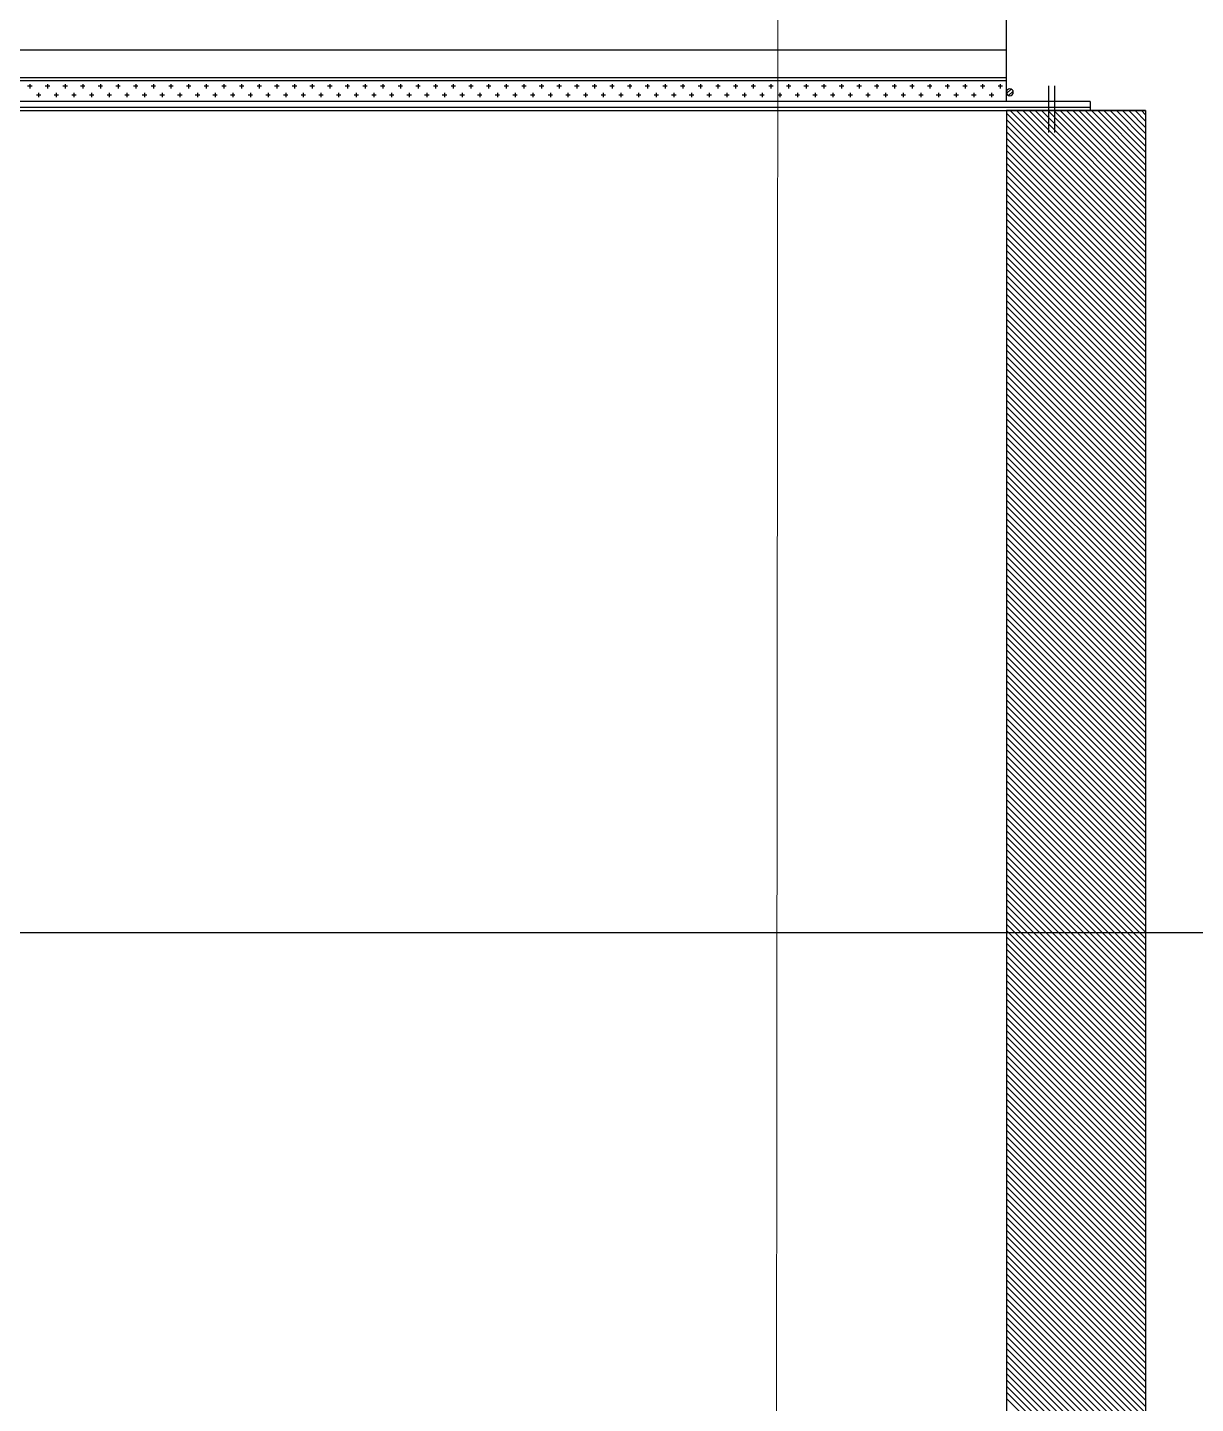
# Model space of a CAD drawing. Header units: millimetres. Extents: x -379292 to 1221486, y 92049 to 447512.
# Drawn here: x -156491 to -155650, y 212262 to 213252 of the extents above; entities that cross this region are included whole.
import ezdxf

# ---------------------------------------------------------------- set-up
doc = ezdxf.new("R2010")
doc.units = ezdxf.units.MM
for name, color, linetype, lineweight in [('-M-YNGN-ZON4', 3, 'SP', 30), ('_Systemair Ventilation Equipments', 7, 'Continuous', 30), ('Aironn-DEF', 7, 'Continuous', 0)]:
    doc.layers.add(name, color=color, linetype=linetype, lineweight=lineweight)
doc.styles.add('CIZGI', font='tahoma.ttf', dxfattribs={"width": 0.8, "oblique": 20})
doc.linetypes.add('SP', pattern='A,2,-0.1,["SP",CIZGI,S=0.14,R=0.2,X=0,Y=-0.07],-0.255', length=2.355)

# ---------------------------------------------------------------- blocks, each defined once
blk = doc.blocks.new('RSA 1250')
at = {"layer": '_Systemair Ventilation Equipments', "color": 8}
for p, q in [((12103.559, 3752.734), (12103.559, 3607.734)), ((12103.559, 3607.734), (12103.559, 3617.734)), ((12103.559, 3617.734), (12228.559, 3617.734)), ((12113.291, 3607.734), (12103.559, 3617.466)), ((12113.74, 3607.734), (12103.74, 3617.734)), ((12114.189, 3607.734), (12104.189, 3617.734)), ((12114.638, 3607.734), (12104.638, 3617.734)), ((12115.087, 3607.734), (12105.087, 3617.734)), ((12115.536, 3607.734), (12105.536, 3617.734)), ((12115.985, 3607.734), (12105.985, 3617.734)), ((12116.434, 3607.734), (12106.434, 3617.734)), ((12116.883, 3607.734), (12106.883, 3617.734)), ((12117.332, 3607.734), (12107.332, 3617.734)), ((12117.781, 3607.734), (12107.781, 3617.734)), ((12118.23, 3607.734), (12108.23, 3617.734)), ((12118.679, 3607.734), (12108.679, 3617.734)), ((12119.128, 3607.734), (12109.128, 3617.734)), ((12119.577, 3607.734), (12109.577, 3617.734)), ((12120.026, 3607.734), (12110.026, 3617.734)), ((12120.475, 3607.734), (12110.475, 3617.734)), ((12120.924, 3607.734), (12110.924, 3617.734)), ((12121.373, 3607.734), (12111.373, 3617.734)), ((12121.822, 3607.734), (12111.822, 3617.734)), ((12122.271, 3607.734), (12112.271, 3617.734)), ((12122.72, 3607.734), (12112.72, 3617.734)), ((12123.169, 3607.734), (12113.169, 3617.734)), ((12123.618, 3607.734), (12113.618, 3617.734)), ((12124.067, 3607.734), (12114.067, 3617.734)), ((12124.516, 3607.734), (12114.516, 3617.734)), ((12124.965, 3607.734), (12114.965, 3617.734)), ((12125.414, 3607.734), (12115.414, 3617.734)), ((12125.863, 3607.734), (12115.863, 3617.734)), ((12126.312, 3607.734), (12116.312, 3617.734)), ((12126.761, 3607.734), (12116.761, 3617.734)), ((12127.21, 3607.734), (12117.21, 3617.734)), ((12127.659, 3607.734), (12117.659, 3617.734)), ((12128.108, 3607.734), (12118.108, 3617.734)), ((12128.557, 3607.734), (12118.557, 3617.734)), ((12129.007, 3607.734), (12119.007, 3617.734)), ((12129.456, 3607.734), (12119.456, 3617.734)), ((12129.905, 3607.734), (12119.905, 3617.734)), ((12130.354, 3607.734), (12120.354, 3617.734)), ((12130.803, 3607.734), (12120.803, 3617.734)), ((12131.252, 3607.734), (12121.252, 3617.734)), ((12131.701, 3607.734), (12121.701, 3617.734)), ((12132.15, 3607.734), (12122.15, 3617.734)), ((12132.599, 3607.734), (12122.599, 3617.734)), ((12133.048, 3607.734), (12123.048, 3617.734)), ((12133.497, 3607.734), (12123.497, 3617.734)), ((12133.946, 3607.734), (12123.946, 3617.734)), ((12134.395, 3607.734), (12124.395, 3617.734)), ((12134.844, 3607.734), (12124.844, 3617.734)), ((12135.293, 3607.734), (12125.293, 3617.734)), ((12135.742, 3607.734), (12125.742, 3617.734)), ((12136.191, 3607.734), (12126.191, 3617.734)), ((12136.64, 3607.734), (12126.64, 3617.734)), ((12137.089, 3607.734), (12127.089, 3617.734)), ((12137.538, 3607.734), (12127.538, 3617.734)), ((12137.987, 3607.734), (12127.987, 3617.734)), ((12138.436, 3607.734), (12128.436, 3617.734)), ((12138.885, 3607.734), (12128.885, 3617.734)), ((12139.334, 3607.734), (12129.334, 3617.734)), ((12139.783, 3607.734), (12129.783, 3617.734)), ((12140.232, 3607.734), (12130.232, 3617.734)), ((12140.681, 3607.734), (12130.681, 3617.734)), ((12141.13, 3607.734), (12131.13, 3617.734)), ((12141.579, 3607.734), (12131.579, 3617.734)), ((12142.028, 3607.734), (12132.028, 3617.734)), ((12142.477, 3607.734), (12132.477, 3617.734)), ((12142.926, 3607.734), (12132.926, 3617.734)), ((12143.375, 3607.734), (12133.375, 3617.734)), ((12143.824, 3607.734), (12133.824, 3617.734)), ((12144.273, 3607.734), (12134.273, 3617.734)), ((12144.722, 3607.734), (12134.722, 3617.734)), ((12145.171, 3607.734), (12135.171, 3617.734)), ((12145.62, 3607.734), (12135.62, 3617.734)), ((12146.069, 3607.734), (12136.069, 3617.734)), ((12146.518, 3607.734), (12136.518, 3617.734)), ((12146.967, 3607.734), (12136.967, 3617.734)), ((12147.416, 3607.734), (12137.416, 3617.734)), ((12147.865, 3607.734), (12137.865, 3617.734)), ((12148.314, 3607.734), (12138.314, 3617.734)), ((12148.763, 3607.734), (12138.763, 3617.734)), ((12149.212, 3607.734), (12139.212, 3617.734)), ((12149.661, 3607.734), (12139.661, 3617.734)), ((12150.11, 3607.734), (12140.11, 3617.734)), ((12150.559, 3607.734), (12140.559, 3617.734)), ((12151.008, 3607.734), (12141.008, 3617.734)), ((12151.457, 3607.734), (12141.457, 3617.734)), ((12151.906, 3607.734), (12141.906, 3617.734)), ((12152.355, 3607.734), (12142.355, 3617.734)), ((12152.804, 3607.734), (12142.804, 3617.734)), ((12153.253, 3607.734), (12143.253, 3617.734)), ((12153.702, 3607.734), (12143.702, 3617.734)), ((12154.151, 3607.734), (12144.151, 3617.734)), ((12154.6, 3607.734), (12144.6, 3617.734)), ((12155.049, 3607.734), (12145.049, 3617.734)), ((12155.498, 3607.734), (12145.498, 3617.734)), ((12155.947, 3607.734), (12145.947, 3617.734)), ((12156.396, 3607.734), (12146.396, 3617.734)), ((12156.845, 3607.734), (12146.845, 3617.734)), ((12157.294, 3607.734), (12147.294, 3617.734)), ((12157.743, 3607.734), (12147.743, 3617.734)), ((12158.192, 3607.734), (12148.192, 3617.734)), ((12158.641, 3607.734), (12148.641, 3617.734)), ((12159.09, 3607.734), (12149.09, 3617.734)), ((12159.539, 3607.734), (12149.539, 3617.734)), ((12159.988, 3607.734), (12149.988, 3617.734)), ((12160.437, 3607.734), (12150.437, 3617.734)), ((12160.886, 3607.734), (12150.886, 3617.734)), ((12161.335, 3607.734), (12151.335, 3617.734)), ((12161.784, 3607.734), (12151.784, 3617.734)), ((12162.233, 3607.734), (12152.233, 3617.734)), ((12162.682, 3607.734), (12152.682, 3617.734)), ((12163.131, 3607.734), (12153.131, 3617.734)), ((12163.58, 3607.734), (12153.58, 3617.734)), ((12164.03, 3607.734), (12154.03, 3617.734)), ((12164.479, 3607.734), (12154.479, 3617.734)), ((12164.928, 3607.734), (12154.928, 3617.734)), ((12165.377, 3607.734), (12155.377, 3617.734)), ((12165.826, 3607.734), (12155.826, 3617.734)), ((12166.275, 3607.734), (12156.275, 3617.734)), ((12166.724, 3607.734), (12156.724, 3617.734)), ((12167.173, 3607.734), (12157.173, 3617.734)), ((12167.622, 3607.734), (12157.622, 3617.734)), ((12168.071, 3607.734), (12158.071, 3617.734)), ((12168.52, 3607.734), (12158.52, 3617.734)), ((12168.969, 3607.734), (12158.969, 3617.734)), ((12169.418, 3607.734), (12159.418, 3617.734)), ((12169.867, 3607.734), (12159.867, 3617.734)), ((12170.316, 3607.734), (12160.316, 3617.734)), ((12170.765, 3607.734), (12160.765, 3617.734)), ((12171.214, 3607.734), (12161.214, 3617.734)), ((12171.663, 3607.734), (12161.663, 3617.734)), ((12172.112, 3607.734), (12162.112, 3617.734)), ((12172.561, 3607.734), (12162.561, 3617.734)), ((12173.01, 3607.734), (12163.01, 3617.734)), ((12173.459, 3607.734), (12163.459, 3617.734)), ((12173.908, 3607.734), (12163.908, 3617.734)), ((12174.357, 3607.734), (12164.357, 3617.734)), ((12174.806, 3607.734), (12164.806, 3617.734)), ((12175.255, 3607.734), (12165.255, 3617.734)), ((12175.704, 3607.734), (12165.704, 3617.734)), ((12176.153, 3607.734), (12166.153, 3617.734)), ((12176.602, 3607.734), (12166.602, 3617.734)), ((12177.051, 3607.734), (12167.051, 3617.734)), ((12177.5, 3607.734), (12167.5, 3617.734)), ((12177.949, 3607.734), (12167.949, 3617.734)), ((12178.398, 3607.734), (12168.398, 3617.734)), ((12178.847, 3607.734), (12168.847, 3617.734)), ((12179.296, 3607.734), (12169.296, 3617.734)), ((12179.745, 3607.734), (12169.745, 3617.734)), ((12180.194, 3607.734), (12170.194, 3617.734)), ((12180.643, 3607.734), (12170.643, 3617.734)), ((12181.092, 3607.734), (12171.092, 3617.734)), ((12181.541, 3607.734), (12171.541, 3617.734)), ((12181.99, 3607.734), (12171.99, 3617.734)), ((12182.439, 3607.734), (12172.439, 3617.734)), ((12182.888, 3607.734), (12172.888, 3617.734)), ((12183.337, 3607.734), (12173.337, 3617.734)), ((12183.786, 3607.734), (12173.786, 3617.734)), ((12184.235, 3607.734), (12174.235, 3617.734)), ((12184.684, 3607.734), (12174.684, 3617.734)), ((12185.133, 3607.734), (12175.133, 3617.734)), ((12185.582, 3607.734), (12175.582, 3617.734)), ((12186.031, 3607.734), (12176.031, 3617.734)), ((12186.48, 3607.734), (12176.48, 3617.734)), ((12186.929, 3607.734), (12176.929, 3617.734)), ((12187.378, 3607.734), (12177.378, 3617.734)), ((12187.827, 3607.734), (12177.827, 3617.734)), ((12188.276, 3607.734), (12178.276, 3617.734)), ((12188.725, 3607.734), (12178.725, 3617.734)), ((12189.174, 3607.734), (12179.174, 3617.734)), ((12189.623, 3607.734), (12179.623, 3617.734)), ((12190.072, 3607.734), (12180.072, 3617.734)), ((12190.521, 3607.734), (12180.521, 3617.734)), ((12190.97, 3607.734), (12180.97, 3617.734)), ((12191.419, 3607.734), (12181.419, 3617.734)), ((12191.868, 3607.734), (12181.868, 3617.734)), ((12192.317, 3607.734), (12182.317, 3617.734)), ((12192.766, 3607.734), (12182.766, 3617.734)), ((12193.215, 3607.734), (12183.215, 3617.734)), ((12193.664, 3607.734), (12183.664, 3617.734)), ((12194.113, 3607.734), (12184.113, 3617.734)), ((12194.562, 3607.734), (12184.562, 3617.734)), ((12195.011, 3607.734), (12185.011, 3617.734)), ((12195.46, 3607.734), (12185.46, 3617.734)), ((12195.909, 3607.734), (12185.909, 3617.734)), ((12196.358, 3607.734), (12186.358, 3617.734)), ((12196.807, 3607.734), (12186.807, 3617.734)), ((12197.256, 3607.734), (12187.256, 3617.734)), ((12197.705, 3607.734), (12187.705, 3617.734)), ((12198.154, 3607.734), (12188.154, 3617.734)), ((12198.603, 3607.734), (12188.603, 3617.734)), ((12199.053, 3607.734), (12189.053, 3617.734)), ((12199.502, 3607.734), (12189.502, 3617.734)), ((12199.951, 3607.734), (12189.951, 3617.734)), ((12200.4, 3607.734), (12190.4, 3617.734)), ((12200.849, 3607.734), (12190.849, 3617.734)), ((12201.298, 3607.734), (12191.298, 3617.734)), ((12201.747, 3607.734), (12191.747, 3617.734)), ((12202.196, 3607.734), (12192.196, 3617.734)), ((12202.645, 3607.734), (12192.645, 3617.734)), ((12203.094, 3607.734), (12193.094, 3617.734)), ((12203.543, 3607.734), (12193.543, 3617.734)), ((12203.992, 3607.734), (12193.992, 3617.734)), ((12204.441, 3607.734), (12194.441, 3617.734)), ((12204.89, 3607.734), (12194.89, 3617.734)), ((12205.339, 3607.734), (12195.339, 3617.734)), ((12205.788, 3607.734), (12195.788, 3617.734)), ((12206.237, 3607.734), (12196.237, 3617.734)), ((12112.842, 3607.734), (12103.559, 3617.017)), ((12112.393, 3607.734), (12103.559, 3616.568)), ((12111.944, 3607.734), (12103.559, 3616.119)), ((12111.495, 3607.734), (12103.559, 3615.67)), ((12111.046, 3607.734), (12103.559, 3615.221)), ((12110.597, 3607.734), (12103.559, 3614.772)), ((12110.148, 3607.734), (12103.559, 3614.323)), ((12109.699, 3607.734), (12103.559, 3613.874)), ((12109.25, 3607.734), (12103.559, 3613.425)), ((12108.801, 3607.734), (12103.559, 3612.976)), ((12108.352, 3607.734), (12103.559, 3612.527)), ((12107.903, 3607.734), (12103.559, 3612.077)), ((12107.454, 3607.734), (12103.559, 3611.628)), ((12107.005, 3607.734), (12103.559, 3611.179)), ((12106.556, 3607.734), (12103.559, 3610.73)), ((12106.107, 3607.734), (12103.559, 3610.281)), ((12105.658, 3607.734), (12103.559, 3609.832)), ((12105.209, 3607.734), (12103.559, 3609.383)), ((12104.76, 3607.734), (12103.559, 3608.934)), ((12104.311, 3607.734), (12103.559, 3608.485)), ((12103.862, 3607.734), (12103.559, 3608.036)), ((12103.559, 3607.734), (12228.559, 3607.734))]:
    blk.add_line(p, q, dxfattribs=at)
blk = doc.blocks.new('EVH 1250')
at = {"layer": '_Systemair Ventilation Equipments', "color": 8}
for p, q in [((12321.979, 3611.709), (12321.979, 3748.709)), ((12322.379, 3748.709), (12322.379, 3611.709)), ((12322.629, 3748.709), (12322.629, 3611.709)), ((12318.279, 3617.752), (12318.279, 3742.752)), ((12320.279, 3617.752), (12320.279, 3742.752)), ((12320.479, 3617.752), (12320.479, 3742.752)), ((12320.712, 3688.038), (12321.03, 3688.038)), ((12320.871, 3687.879), (12320.871, 3688.197)), ((12321.347, 3687.403), (12321.665, 3687.403)), ((12321.506, 3687.244), (12321.506, 3687.562)), ((12321.982, 3688.038), (12321.998, 3688.038)), ((12320.712, 3686.768), (12321.03, 3686.768)), ((12320.871, 3686.609), (12320.871, 3686.927)), ((12321.982, 3686.768), (12321.998, 3686.768)), ((12320.712, 3685.498), (12321.03, 3685.498)), ((12320.871, 3685.339), (12320.871, 3685.657)), ((12321.347, 3686.133), (12321.665, 3686.133)), ((12321.506, 3685.974), (12321.506, 3686.292)), ((12321.982, 3685.498), (12321.999, 3685.498)), ((12320.871, 3684.069), (12320.871, 3684.387)), ((12321.347, 3684.863), (12321.665, 3684.863)), ((12321.506, 3684.704), (12321.506, 3685.022)), ((12320.712, 3684.228), (12321.03, 3684.228)), ((12321.347, 3683.593), (12321.665, 3683.593)), ((12321.506, 3683.434), (12321.506, 3683.752)), ((12321.982, 3684.228), (12321.999, 3684.228)), ((12320.712, 3682.958), (12321.03, 3682.958)), ((12320.871, 3682.799), (12320.871, 3683.117)), ((12321.506, 3682.164), (12321.506, 3682.482)), ((12321.982, 3682.958), (12322, 3682.958)), ((12320.712, 3681.688), (12321.03, 3681.688)), ((12320.871, 3681.529), (12320.871, 3681.847)), ((12321.347, 3682.323), (12321.665, 3682.323)), ((12321.982, 3681.688), (12322, 3681.688)), ((12320.712, 3680.418), (12321.03, 3680.418)), ((12320.871, 3680.259), (12320.871, 3680.577)), ((12321.347, 3681.053), (12321.665, 3681.053)), ((12321.506, 3680.894), (12321.506, 3681.212)), ((12321.982, 3680.418), (12322, 3680.418)), ((12321.347, 3679.783), (12321.665, 3679.783)), ((12321.506, 3679.624), (12321.506, 3679.942)), ((12320.712, 3679.148), (12321.03, 3679.148)), ((12320.871, 3678.989), (12320.871, 3679.307)), ((12321.347, 3678.513), (12321.665, 3678.513)), ((12321.506, 3678.354), (12321.506, 3678.672)), ((12321.982, 3679.148), (12322, 3679.148)), ((12320.712, 3677.878), (12321.03, 3677.878)), ((12320.871, 3677.719), (12320.871, 3678.037)), ((12321.982, 3677.878), (12322, 3677.878)), ((12320.712, 3676.608), (12321.03, 3676.608)), ((12320.871, 3676.449), (12320.871, 3676.767)), ((12321.347, 3677.243), (12321.665, 3677.243)), ((12321.506, 3677.084), (12321.506, 3677.402)), ((12321.982, 3676.608), (12321.999, 3676.608)), ((12320.871, 3675.179), (12320.871, 3675.497)), ((12321.347, 3675.973), (12321.665, 3675.973)), ((12321.506, 3675.814), (12321.506, 3676.132)), ((12320.712, 3675.338), (12321.03, 3675.338)), ((12321.347, 3674.703), (12321.665, 3674.703)), ((12321.506, 3674.544), (12321.506, 3674.862)), ((12321.982, 3675.338), (12321.999, 3675.338)), ((12320.712, 3674.068), (12321.03, 3674.068)), ((12320.871, 3673.909), (12320.871, 3674.227)), ((12321.506, 3673.274), (12321.506, 3673.592)), ((12321.982, 3674.068), (12321.998, 3674.068)), ((12320.712, 3672.798), (12321.03, 3672.798)), ((12320.871, 3672.639), (12320.871, 3672.957)), ((12321.347, 3673.433), (12321.665, 3673.433)), ((12321.982, 3672.798), (12321.998, 3672.798)), ((12320.712, 3671.528), (12321.03, 3671.528)), ((12320.871, 3671.369), (12320.871, 3671.687)), ((12321.347, 3672.163), (12321.665, 3672.163)), ((12321.506, 3672.004), (12321.506, 3672.322)), ((12321.982, 3671.528), (12321.998, 3671.528)), ((12321.347, 3670.893), (12321.665, 3670.893)), ((12321.506, 3670.734), (12321.506, 3671.052)), ((12320.712, 3670.258), (12321.03, 3670.258)), ((12320.871, 3670.099), (12320.871, 3670.417)), ((12321.347, 3669.623), (12321.665, 3669.623)), ((12321.506, 3669.464), (12321.506, 3669.782)), ((12321.982, 3670.258), (12321.997, 3670.258)), ((12320.712, 3668.988), (12321.03, 3668.988)), ((12320.871, 3668.829), (12320.871, 3669.147)), ((12321.982, 3668.988), (12321.997, 3668.988)), ((12320.712, 3667.718), (12321.03, 3667.718)), ((12320.871, 3667.559), (12320.871, 3667.877)), ((12321.347, 3668.353), (12321.665, 3668.353)), ((12321.506, 3668.194), (12321.506, 3668.512)), ((12321.982, 3667.718), (12321.996, 3667.718)), ((12320.871, 3666.289), (12320.871, 3666.607)), ((12321.347, 3667.083), (12321.665, 3667.083)), ((12321.506, 3666.924), (12321.506, 3667.242)), ((12320.712, 3666.448), (12321.03, 3666.448)), ((12321.347, 3665.813), (12321.665, 3665.813)), ((12321.506, 3665.654), (12321.506, 3665.972)), ((12321.982, 3666.448), (12321.996, 3666.448)), ((12320.712, 3665.178), (12321.03, 3665.178)), ((12320.871, 3665.019), (12320.871, 3665.337)), ((12321.506, 3664.384), (12321.506, 3664.702)), ((12321.982, 3665.178), (12321.995, 3665.178)), ((12320.712, 3663.908), (12321.03, 3663.908)), ((12320.871, 3663.749), (12320.871, 3664.067)), ((12321.347, 3664.543), (12321.665, 3664.543)), ((12321.982, 3663.908), (12321.995, 3663.908)), ((12320.712, 3662.638), (12321.03, 3662.638)), ((12320.871, 3662.479), (12320.871, 3662.797)), ((12321.347, 3663.273), (12321.665, 3663.273)), ((12321.506, 3663.114), (12321.506, 3663.432)), ((12321.982, 3662.638), (12321.994, 3662.638)), ((12321.347, 3662.003), (12321.665, 3662.003)), ((12321.506, 3661.844), (12321.506, 3662.162)), ((12320.712, 3661.368), (12321.03, 3661.368)), ((12320.871, 3661.209), (12320.871, 3661.527)), ((12321.347, 3660.733), (12321.665, 3660.733)), ((12321.506, 3660.574), (12321.506, 3660.892)), ((12321.982, 3661.368), (12321.994, 3661.368)), ((12320.712, 3660.098), (12321.03, 3660.098)), ((12320.871, 3659.939), (12320.871, 3660.257)), ((12321.982, 3660.098), (12321.994, 3660.098)), ((12320.712, 3658.828), (12321.03, 3658.828)), ((12320.871, 3658.669), (12320.871, 3658.987)), ((12321.347, 3659.463), (12321.665, 3659.463)), ((12321.506, 3659.304), (12321.506, 3659.622)), ((12321.982, 3658.828), (12321.993, 3658.828)), ((12320.871, 3657.399), (12320.871, 3657.717)), ((12321.347, 3658.193), (12321.665, 3658.193)), ((12321.506, 3658.034), (12321.506, 3658.352)), ((12320.712, 3657.558), (12321.03, 3657.558)), ((12321.347, 3656.923), (12321.665, 3656.923)), ((12321.506, 3656.764), (12321.506, 3657.082)), ((12321.982, 3657.558), (12321.993, 3657.558)), ((12320.712, 3656.288), (12321.03, 3656.288)), ((12320.871, 3656.129), (12320.871, 3656.447)), ((12321.506, 3655.494), (12321.506, 3655.812)), ((12321.982, 3656.288), (12321.992, 3656.288)), ((12320.712, 3655.018), (12321.03, 3655.018)), ((12320.871, 3654.859), (12320.871, 3655.177)), ((12321.347, 3655.653), (12321.665, 3655.653)), ((12321.982, 3655.018), (12321.992, 3655.018)), ((12320.712, 3653.748), (12321.03, 3653.748)), ((12320.871, 3653.589), (12320.871, 3653.907)), ((12321.347, 3654.383), (12321.665, 3654.383)), ((12321.506, 3654.224), (12321.506, 3654.542)), ((12321.982, 3653.748), (12321.991, 3653.748)), ((12321.347, 3653.113), (12321.665, 3653.113)), ((12321.506, 3652.954), (12321.506, 3653.272)), ((12320.712, 3652.478), (12321.03, 3652.478)), ((12320.871, 3652.319), (12320.871, 3652.637)), ((12321.347, 3651.843), (12321.665, 3651.843)), ((12321.506, 3651.684), (12321.506, 3652.002)), ((12321.982, 3652.478), (12321.991, 3652.478)), ((12320.712, 3651.208), (12321.03, 3651.208)), ((12320.871, 3651.049), (12320.871, 3651.367)), ((12321.506, 3650.414), (12321.506, 3650.732)), ((12321.982, 3651.208), (12321.991, 3651.208)), ((12320.712, 3649.938), (12321.03, 3649.938)), ((12320.871, 3649.779), (12320.871, 3650.097)), ((12321.347, 3650.573), (12321.665, 3650.573)), ((12321.982, 3649.938), (12321.99, 3649.938)), ((12320.871, 3648.509), (12320.871, 3648.827)), ((12321.347, 3649.303), (12321.665, 3649.303)), ((12321.506, 3649.144), (12321.506, 3649.462)), ((12320.712, 3648.668), (12321.03, 3648.668)), ((12321.347, 3648.033), (12321.665, 3648.033)), ((12321.506, 3647.874), (12321.506, 3648.192)), ((12321.982, 3648.668), (12321.99, 3648.668)), ((12320.712, 3647.398), (12321.03, 3647.398)), ((12320.871, 3647.239), (12320.871, 3647.557)), ((12321.347, 3646.763), (12321.665, 3646.763)), ((12321.506, 3646.604), (12321.506, 3646.922)), ((12321.982, 3647.398), (12321.989, 3647.398)), ((12320.712, 3646.128), (12321.03, 3646.128)), ((12320.871, 3645.969), (12320.871, 3646.287)), ((12321.982, 3646.128), (12321.989, 3646.128)), ((12320.712, 3644.858), (12321.03, 3644.858)), ((12320.871, 3644.699), (12320.871, 3645.017)), ((12321.347, 3645.493), (12321.665, 3645.493)), ((12321.506, 3645.334), (12321.506, 3645.652)), ((12321.982, 3644.858), (12321.988, 3644.858)), ((12321.347, 3644.223), (12321.665, 3644.223)), ((12321.506, 3644.064), (12321.506, 3644.382)), ((12320.712, 3643.588), (12321.03, 3643.588)), ((12320.871, 3643.429), (12320.871, 3643.747)), ((12321.347, 3642.953), (12321.665, 3642.953)), ((12321.506, 3642.794), (12321.506, 3643.112)), ((12321.982, 3643.588), (12321.988, 3643.588)), ((12320.712, 3642.318), (12321.03, 3642.318)), ((12320.871, 3642.159), (12320.871, 3642.477)), ((12321.506, 3641.524), (12321.506, 3641.842)), ((12321.982, 3642.318), (12321.988, 3642.318)), ((12320.712, 3641.048), (12321.03, 3641.048)), ((12320.871, 3640.889), (12320.871, 3641.207)), ((12321.347, 3641.683), (12321.665, 3641.683)), ((12321.982, 3641.048), (12321.987, 3641.048)), ((12320.871, 3639.619), (12320.871, 3639.937)), ((12321.347, 3640.413), (12321.665, 3640.413)), ((12321.506, 3640.254), (12321.506, 3640.572)), ((12320.712, 3639.778), (12321.03, 3639.778)), ((12321.347, 3639.143), (12321.665, 3639.143)), ((12321.506, 3638.984), (12321.506, 3639.302)), ((12321.982, 3639.778), (12321.987, 3639.778)), ((12320.712, 3638.508), (12321.03, 3638.508)), ((12320.871, 3638.349), (12320.871, 3638.667)), ((12321.347, 3637.873), (12321.665, 3637.873)), ((12321.506, 3637.714), (12321.506, 3638.032)), ((12321.982, 3638.508), (12321.986, 3638.508)), ((12320.712, 3637.238), (12321.03, 3637.238)), ((12320.871, 3637.079), (12320.871, 3637.397)), ((12321.982, 3637.238), (12321.986, 3637.238)), ((12320.712, 3635.968), (12321.03, 3635.968)), ((12320.871, 3635.809), (12320.871, 3636.127)), ((12321.347, 3636.603), (12321.665, 3636.603)), ((12321.506, 3636.444), (12321.506, 3636.762)), ((12321.982, 3635.968), (12321.985, 3635.968)), ((12321.347, 3635.333), (12321.665, 3635.333)), ((12321.506, 3635.174), (12321.506, 3635.492)), ((12320.712, 3634.698), (12321.03, 3634.698)), ((12320.871, 3634.539), (12320.871, 3634.857)), ((12321.347, 3634.063), (12321.665, 3634.063)), ((12321.506, 3633.904), (12321.506, 3634.222)), ((12321.982, 3634.698), (12321.985, 3634.698)), ((12320.712, 3633.428), (12321.03, 3633.428)), ((12320.871, 3633.269), (12320.871, 3633.587)), ((12321.506, 3632.634), (12321.506, 3632.952)), ((12321.982, 3633.428), (12321.985, 3633.428)), ((12320.712, 3632.158), (12321.03, 3632.158)), ((12320.871, 3631.999), (12320.871, 3632.317)), ((12321.347, 3632.793), (12321.665, 3632.793)), ((12321.982, 3632.158), (12321.984, 3632.158)), ((12320.871, 3630.729), (12320.871, 3631.047)), ((12321.347, 3631.523), (12321.665, 3631.523)), ((12321.506, 3631.364), (12321.506, 3631.682)), ((12320.712, 3630.888), (12321.03, 3630.888)), ((12321.347, 3630.253), (12321.665, 3630.253)), ((12321.506, 3630.094), (12321.506, 3630.412)), ((12321.982, 3630.888), (12321.984, 3630.888)), ((12320.712, 3629.618), (12321.03, 3629.618)), ((12320.871, 3629.459), (12320.871, 3629.777)), ((12321.347, 3628.983), (12321.665, 3628.983)), ((12321.506, 3628.824), (12321.506, 3629.142)), ((12321.982, 3629.618), (12321.983, 3629.618)), ((12320.712, 3628.348), (12321.03, 3628.348)), ((12320.871, 3628.189), (12320.871, 3628.507)), ((12321.982, 3628.348), (12321.983, 3628.348)), ((12320.712, 3627.078), (12321.03, 3627.078)), ((12320.871, 3626.919), (12320.871, 3627.237)), ((12321.347, 3627.713), (12321.665, 3627.713)), ((12321.506, 3627.554), (12321.506, 3627.872)), ((12320.871, 3625.649), (12320.871, 3625.967)), ((12321.347, 3626.443), (12321.665, 3626.443)), ((12321.506, 3626.284), (12321.506, 3626.602)), ((12320.712, 3625.808), (12321.03, 3625.808)), ((12321.347, 3625.173), (12321.665, 3625.173)), ((12321.506, 3625.014), (12321.506, 3625.332)), ((12320.712, 3624.538), (12321.03, 3624.538)), ((12320.871, 3624.379), (12320.871, 3624.697)), ((12321.506, 3623.744), (12321.506, 3624.062)), ((12320.712, 3623.268), (12321.03, 3623.268)), ((12320.871, 3623.109), (12320.871, 3623.427)), ((12321.347, 3623.903), (12321.665, 3623.903)), ((12320.712, 3621.998), (12321.03, 3621.998)), ((12320.871, 3621.839), (12320.871, 3622.157)), ((12321.347, 3622.633), (12321.665, 3622.633)), ((12321.506, 3622.474), (12321.506, 3622.792)), ((12321.347, 3621.363), (12321.665, 3621.363)), ((12321.506, 3621.204), (12321.506, 3621.522)), ((12320.712, 3620.728), (12321.03, 3620.728)), ((12320.871, 3620.569), (12320.871, 3620.887)), ((12321.347, 3620.093), (12321.665, 3620.093)), ((12321.506, 3619.934), (12321.506, 3620.252)), ((12320.712, 3619.458), (12321.03, 3619.458)), ((12320.871, 3619.299), (12320.871, 3619.617)), ((12320.712, 3618.188), (12321.03, 3618.188)), ((12320.871, 3618.029), (12320.871, 3618.347)), ((12321.347, 3618.823), (12321.665, 3618.823)), ((12321.506, 3618.664), (12321.506, 3618.982)), ((12321.979, 3617.752), (12307.879, 3617.752)), ((12321.075, 3617.41), (12321.399, 3617.735)), ((12321.217, 3617.269), (12321.541, 3617.593)), ((12324.204, 3614.696), (12320.835, 3614.696)), ((12324.204, 3614.259), (12320.835, 3614.259)), ((12321.979, 3611.709), (12322.629, 3611.709)), ((12321.979, 3611.709), (12322.629, 3611.709))]:
    blk.add_line(p, q, dxfattribs=at)
blk.add_circle((12321.308, 3617.502), 0.25, dxfattribs=at)
blk = doc.blocks.new('OtoParkBodrumKatMimari')
at = {"layer": '_Systemair Ventilation Equipments', "xscale": -10, "yscale": 10, "zscale": 10, "rotation": 89.99999999999997}
blk.add_blockref('EVH 1250', (126745.98, 235599.79), dxfattribs=at)
at = {"layer": '_Systemair Ventilation Equipments', "color": 8, "xscale": -10, "yscale": 10, "zscale": 10, "rotation": 89.99999999999997}
blk.add_blockref('RSA 1250', (126745.98, 233409.09), dxfattribs=at)
blk = doc.blocks.new('A$C69E781E7')
at = {"layer": '-M-YNGN-ZON4', "ltscale": 500}
blk.add_line((-4713.396, -3210.075), (-4988.396, -3210.075), dxfattribs=at)
blk = doc.blocks.new('AIRONN DEF-2')
at = {"layer": 'Aironn-DEF', "color": 7, "linetype": 'Continuous', "lineweight": 15}
blk.add_line((4243.659, 5660.48), (4243.76, 5781.194), dxfattribs=at)

msp = doc.modelspace()

# ---------------------------------------------------------------- block references
at = {"color": 8}
msp.add_blockref('OtoParkBodrumKatMimari', (-246354.82, 100818.76), dxfattribs=at)

# ---------------------------------------------------------------- next in the draw order: block references
at = {"layer": '-M-YNGN-ZON4', "ltscale": 25, "xscale": 10, "yscale": 10, "zscale": 10}
msp.add_blockref('A$C69E781E7', (-107045.85, 244701.47), dxfattribs=at)
at = {"layer": 'Aironn-DEF', "color": 0, "xscale": 10, "yscale": 10, "zscale": 10}
msp.add_blockref('AIRONN DEF-2', (-198388.44, 155473.46), dxfattribs=at)

doc.saveas('drawing.dxf')
